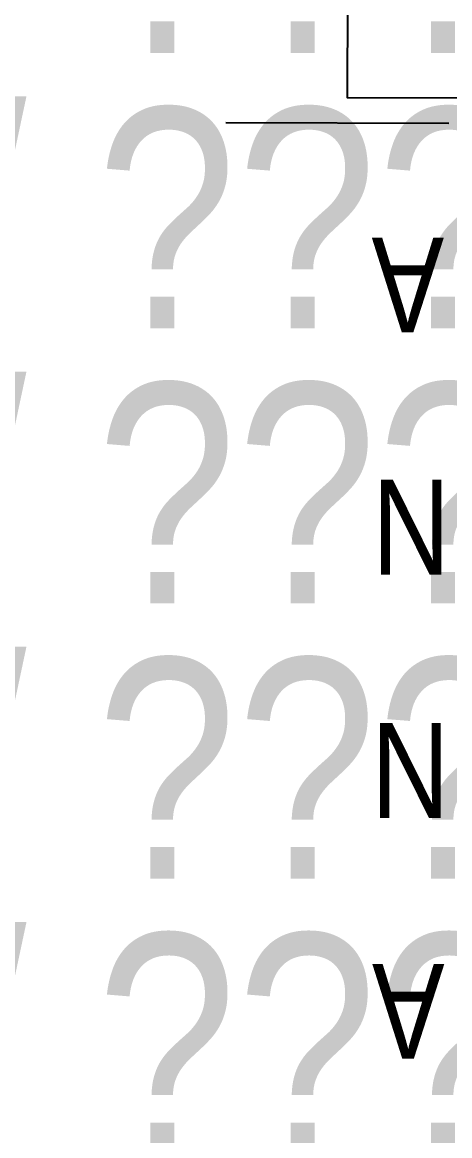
# Model space of a CAD drawing. Extents: x -24 to 1655, y -25 to 61.
# Drawn here: x -8.45 to -6.51, y -2.09 to 2.97 of the extents above; entities that cross this region are included whole.
import ezdxf
from ezdxf.enums import TextEntityAlignment as Align

# ---------------------------------------------------------------- set-up
doc = ezdxf.new("R2010")
doc.units = 0
doc.header["$MEASUREMENT"] = 0
doc.linetypes.add('DASHED', pattern=[0.75, 0.5, -0.25])
doc.layers.add('01 - Diversen', color=7, linetype='Continuous')
doc.layers.add('PREVIEW_SOURCE', color=7, linetype='Continuous')
for name, color, linetype, lineweight in [('Aansluiting LS K01', 120, 'DASHED', 0), ('Aansluiting LS K02', 52, 'DASHED', 0), ('Aansluiting LS K03', 5, 'DASHED', 0), ('Aansluiting LS K06', 30, 'DASHED', 0), ('Aansluiting LS K07', 252, 'DASHED', 0), ('Aansluiting LS K08', 244, 'DASHED', 0), ('Aansluiting LS K09', 104, 'DASHED', 0), ('Aansluiting LS K10', 1, 'DASHED', 0), ('Aansluiting LS K11', 190, 'DASHED', 0), ('Aansluiting LS K12', 201, 'DASHED', 0)]:
    doc.layers.add(name, color=color, linetype=linetype, lineweight=lineweight)
doc.layers.add('Aansluiting LS K04', color=3, linetype='DASHED', lineweight=0, true_color=0x00f000)
doc.layers.add('Aansluiting LS K05', color=6, linetype='DASHED', lineweight=0, true_color=0xeb00eb)
doc.styles.add('TECHBASE_ARIAL_NOVA_LIGHT', font='ArialNova-Light.ttf')

# ---------------------------------------------------------------- blocks, each defined once
blk = doc.blocks.new('TB_RT 1-12 LS__40955691265E_2D0FA900_ANL1_RT_BACK1')
at = {"linetype": 'DASHED'}
blk.add_wipeout([(-24.5141, 8.1233), (3.176, 8.1233), (3.176, -7.5147), (-24.5141, -7.5147)], dxfattribs=at)
at = {"layer": 'Aansluiting LS K11', "linetype": 'Continuous'}
blk.add_circle((2.2629, 6.1375), 0.5, dxfattribs=at)
at = {"layer": 'Aansluiting LS K12', "linetype": 'Continuous'}
blk.add_circle((2.2629, 7.3875), 0.5, dxfattribs=at)
at = {"layer": 'Aansluiting LS K01', "style": 'TECHBASE_ARIAL_NOVA_LIGHT'}
blk.add_attdef('RT_01:', text='', height=1, dxfattribs=at).set_placement((1.2629, -6.8496), align=Align.RIGHT)
at = {"layer": 'Aansluiting LS K02', "style": 'TECHBASE_ARIAL_NOVA_LIGHT'}
blk.add_attdef('RT_02:', text='', height=1, dxfattribs=at).set_placement((1.2629, -5.5996), align=Align.RIGHT)
at = {"layer": 'Aansluiting LS K03', "style": 'TECHBASE_ARIAL_NOVA_LIGHT'}
blk.add_attdef('RT_03:', text='', height=1, dxfattribs=at).set_placement((1.2629, -4.3489), align=Align.RIGHT)
at = {"layer": 'Aansluiting LS K04', "style": 'TECHBASE_ARIAL_NOVA_LIGHT'}
blk.add_attdef('RT_04:', text='', height=1, dxfattribs=at).set_placement((1.2629, -3.0996), align=Align.RIGHT)
at = {"layer": 'Aansluiting LS K05', "style": 'TECHBASE_ARIAL_NOVA_LIGHT'}
blk.add_attdef('RT_05:', text='', height=1, dxfattribs=at).set_placement((1.2629, -1.8496), align=Align.RIGHT)
at = {"layer": 'Aansluiting LS K06', "style": 'TECHBASE_ARIAL_NOVA_LIGHT'}
blk.add_attdef('RT_06:', text='', height=1, dxfattribs=at).set_placement((1.2629, -0.5996), align=Align.RIGHT)
at = {"layer": 'Aansluiting LS K07', "style": 'TECHBASE_ARIAL_NOVA_LIGHT'}
blk.add_attdef('RT_07:', text='', height=1, dxfattribs=at).set_placement((1.2629, 0.6504), align=Align.RIGHT)
at = {"layer": 'Aansluiting LS K08', "style": 'TECHBASE_ARIAL_NOVA_LIGHT'}
blk.add_attdef('RT_08:', text='', height=1, dxfattribs=at).set_placement((1.2629, 1.9004), align=Align.RIGHT)
at = {"layer": 'Aansluiting LS K09', "style": 'TECHBASE_ARIAL_NOVA_LIGHT'}
blk.add_attdef('RT_09:', text='', height=1, dxfattribs=at).set_placement((1.2629, 3.1504), align=Align.RIGHT)
at = {"layer": 'Aansluiting LS K10', "style": 'TECHBASE_ARIAL_NOVA_LIGHT'}
blk.add_attdef('RT_10:', text='', height=1, dxfattribs=at).set_placement((1.2629, 4.4004), align=Align.RIGHT)
at = {"layer": 'Aansluiting LS K11', "style": 'TECHBASE_ARIAL_NOVA_LIGHT'}
blk.add_attdef('RT_11:', text='', height=1, dxfattribs=at).set_placement((1.2629, 5.6334), align=Align.RIGHT)
at = {"layer": 'Aansluiting LS K12', "style": 'TECHBASE_ARIAL_NOVA_LIGHT'}
blk.add_attdef('RT_12:', text='', height=1, dxfattribs=at).set_placement((1.2629, 6.8834), align=Align.RIGHT)
blk = doc.blocks.new('TB_RT 1-10 LS__40955691265E_CA5A1F55_ANL1_RT_BACK1')
at = {"linetype": 'DASHED'}
blk.add_wipeout([(-23.8534, 6.2502), (3.8368, 6.2502), (3.8368, -6.9803), (-23.8534, -6.9803)], dxfattribs=at)
at = {"layer": 'Aansluiting LS K01', "style": 'TECHBASE_ARIAL_NOVA_LIGHT'}
blk.add_attdef('RT_01:', text='', height=1, dxfattribs=at).set_placement((1.9236, -6.3151), align=Align.RIGHT)
at = {"layer": 'Aansluiting LS K02', "style": 'TECHBASE_ARIAL_NOVA_LIGHT'}
blk.add_attdef('RT_02:', text='', height=1, dxfattribs=at).set_placement((1.9236, -5.0651), align=Align.RIGHT)
at = {"layer": 'Aansluiting LS K03', "style": 'TECHBASE_ARIAL_NOVA_LIGHT'}
blk.add_attdef('RT_03:', text='', height=1, dxfattribs=at).set_placement((1.9236, -3.8144), align=Align.RIGHT)
at = {"layer": 'Aansluiting LS K04', "style": 'TECHBASE_ARIAL_NOVA_LIGHT'}
blk.add_attdef('RT_04:', text='', height=1, dxfattribs=at).set_placement((1.9236, -2.5651), align=Align.RIGHT)
at = {"layer": 'Aansluiting LS K05', "style": 'TECHBASE_ARIAL_NOVA_LIGHT'}
blk.add_attdef('RT_05:', text='', height=1, dxfattribs=at).set_placement((1.9236, -1.3151), align=Align.RIGHT)
at = {"layer": 'Aansluiting LS K06', "style": 'TECHBASE_ARIAL_NOVA_LIGHT'}
blk.add_attdef('RT_06:', text='', height=1, dxfattribs=at).set_placement((1.9236, -0.0651), align=Align.RIGHT)
at = {"layer": 'Aansluiting LS K07', "style": 'TECHBASE_ARIAL_NOVA_LIGHT'}
blk.add_attdef('RT_07:', text='', height=1, dxfattribs=at).set_placement((1.9236, 1.1849), align=Align.RIGHT)
at = {"layer": 'Aansluiting LS K08', "style": 'TECHBASE_ARIAL_NOVA_LIGHT'}
blk.add_attdef('RT_08:', text='', height=1, dxfattribs=at).set_placement((1.9236, 2.4349), align=Align.RIGHT)
at = {"layer": 'Aansluiting LS K09', "style": 'TECHBASE_ARIAL_NOVA_LIGHT'}
blk.add_attdef('RT_09:', text='', height=1, dxfattribs=at).set_placement((1.9236, 3.6849), align=Align.RIGHT)
at = {"layer": 'Aansluiting LS K10', "style": 'TECHBASE_ARIAL_NOVA_LIGHT'}
blk.add_attdef('RT_10:', text='', height=1, dxfattribs=at).set_placement((1.9236, 4.9349), align=Align.RIGHT)
blk = doc.blocks.new('TB_RT 1-6 LS__40955691265E_C92ADE7D_ANL1_RT_BACK1')
at = {"linetype": 'DASHED'}
blk.add_wipeout([(-24.2481, 4.9782), (3.442, 4.9782), (3.442, -3.3872), (-24.2481, -3.3872)], dxfattribs=at)
at = {"layer": 'Aansluiting LS K01', "style": 'TECHBASE_ARIAL_NOVA_LIGHT'}
blk.add_attdef('RT_01:', text='', height=1, dxfattribs=at).set_placement((1.5289, -2.722), align=Align.RIGHT)
at = {"layer": 'Aansluiting LS K02', "style": 'TECHBASE_ARIAL_NOVA_LIGHT'}
blk.add_attdef('RT_02:', text='', height=1, dxfattribs=at).set_placement((1.5289, -1.472), align=Align.RIGHT)
at = {"layer": 'Aansluiting LS K03', "style": 'TECHBASE_ARIAL_NOVA_LIGHT'}
blk.add_attdef('RT_03:', text='', height=1, dxfattribs=at).set_placement((1.5289, -0.2213), align=Align.RIGHT)
at = {"layer": 'Aansluiting LS K04', "style": 'TECHBASE_ARIAL_NOVA_LIGHT'}
blk.add_attdef('RT_04:', text='', height=1, dxfattribs=at).set_placement((1.5289, 1.028), align=Align.RIGHT)
at = {"layer": 'Aansluiting LS K05', "style": 'TECHBASE_ARIAL_NOVA_LIGHT'}
blk.add_attdef('RT_05:', text='', height=1, dxfattribs=at).set_placement((1.5289, 2.278), align=Align.RIGHT)
at = {"layer": 'Aansluiting LS K06', "style": 'TECHBASE_ARIAL_NOVA_LIGHT'}
blk.add_attdef('RT_06:', text='', height=1, dxfattribs=at).set_placement((1.5289, 3.528), align=Align.RIGHT)
blk = doc.blocks.new('TB_12 RICHTINGEN LS REK__40955691265E_CB7427F3_ANL1')
at = {"color": 6, "const_width": 0.02}
blk.add_lwpolyline([(-7.4286, 0.2685), (-7.565, 0.2706)], dxfattribs=at)
at = {"color": 6}
for centre in [(-8.0951, 0.2686), (-6.8985, 0.2698)]:
    blk.add_circle(centre, 0.53, dxfattribs=at)
at = {"insert": (-7.2765, -0.2614), "char_height": 0.5, "attachment_point": 3, "style": 'TECHBASE_ARIAL_NOVA_LIGHT'}
blk.add_mtext_dynamic_manual_height_columns('3', width=0.665188, gutter_width=2.5, heights=[0], dxfattribs=at)
at = {"color": 6, "style": 'TECHBASE_ARIAL_NOVA_LIGHT'}
for tag, p in [('RI10', (8.118, 1.0193)), ('RI11', (9.3149, 1.0196)), ('RI12', (10.511, 1.019)), ('RI4', (-5.4689, 1.0547)), ('RI5', (-4.2723, 1.0559)), ('RI6', (-3.0758, 1.0571)), ('RI1', (-9.0567, 1.0486)), ('RI2', (-7.8619, 1.0523)), ('RI3', (-6.6637, 1.051)), ('RI7', (4.5289, 1.0221)), ('RI8', (5.7254, 1.0213)), ('RI9', (6.9219, 1.0206))]:
    blk.add_attdef(tag, p, '', height=0.5, rotation=90, dxfattribs=at)
blk = doc.blocks.new('TB_10 RICHTINGEN LS REK__40955691265E_9FDC15B1_ANL1')
at = {"color": 6, "const_width": 0.02}
for points in [[(-8.2254, 0.0312), (-8.3618, 0.0335)], [(-7.0289, 0.0312), (-7.1653, 0.0313)]]:
    blk.add_lwpolyline(points, dxfattribs=at)
at = {"color": 6}
for centre in [(-8.8919, 0.0321), (-7.6954, 0.032), (-6.4988, 0.0319)]:
    blk.add_circle(centre, 0.53, dxfattribs=at)
at = {"char_height": 0.5, "attachment_point": 3, "style": 'TECHBASE_ARIAL_NOVA_LIGHT'}
for s, insert in [('2', (-8.0739, -0.4988)), ('3', (-6.9006, -0.5067))]:
    blk.add_mtext_dynamic_manual_height_columns(s, width=0.665188, gutter_width=2.5, heights=[0], dxfattribs=dict(at, insert=insert))
at = {"color": 6, "style": 'TECHBASE_ARIAL_NOVA_LIGHT'}
for tag, p in [('RI10', (8.5177, 0.784)), ('RI1', (-8.657, 0.8132)), ('RI2', (-7.4622, 0.817)), ('RI3', (-6.264, 0.8156)), ('RI4', (-5.0692, 0.8194)), ('RI5', (-3.8727, 0.8206)), ('RI6', (3.7183, 0.8218)), ('RI7', (4.9286, 0.7868)), ('RI8', (6.1251, 0.786)), ('RI9', (7.3216, 0.7852))]:
    blk.add_attdef(tag, p, '', height=0.5, rotation=90, dxfattribs=at)
blk = doc.blocks.new('TB_8 RICHTINGEN LS REK__40955691265E_42F37574_ANL1')
at = {"const_width": 0.02}
blk.add_lwpolyline([(-7.0289, 0.0235), (-7.1653, 0.0235)], dxfattribs=at)
at = {"color": 6}
for centre in [(-7.6954, 0.0236), (-6.4989, 0.0248)]:
    blk.add_circle(centre, 0.53, dxfattribs=at)
at = {"char_height": 0.5, "attachment_point": 3, "style": 'TECHBASE_ARIAL_NOVA_LIGHT'}
for s, insert in [('1', (-8.0733, -0.5076)), ('2', (-6.9, -0.5143))]:
    blk.add_mtext_dynamic_manual_height_columns(s, width=0.665188, gutter_width=2.5, heights=[0], dxfattribs=dict(at, insert=insert))
at = {"color": 6, "style": 'TECHBASE_ARIAL_NOVA_LIGHT'}
for tag, p in [('RI2', (-6.2657, 0.8085)), ('RI3', (-5.0675, 0.8072)), ('RI4', (-3.8727, 0.8109)), ('RI5', (3.7532, 0.8313)), ('RI6', (4.9497, 0.8325)), ('RI7', (6.125, 0.8325)), ('RI8', (7.3215, 0.8317)), ('RI1', (-7.4605, 0.8048))]:
    blk.add_attdef(tag, p, '', height=0.5, rotation=90, dxfattribs=at)
blk = doc.blocks.new('TB_RT 1-12 OV__40955691265E_7A08A9BD_ANL1_RT_BACK1')
at = {"linetype": 'DASHED'}
blk.add_wipeout([(-21.9054, 7.9919), (5.7847, 7.9919), (5.7847, -7.6461), (-21.9054, -7.6461)], dxfattribs=at)
at = {"layer": 'Aansluiting LS K12', "linetype": 'Continuous'}
for centre in [(1.1216, 7.2561), (2.3716, 7.2561)]:
    blk.add_circle(centre, 0.5, dxfattribs=at)
at = {"layer": 'Aansluiting LS K01', "style": 'TECHBASE_ARIAL_NOVA_LIGHT'}
blk.add_attdef('RT_01:', text='', height=1, dxfattribs=at).set_placement((0.1216, -6.9809), align=Align.RIGHT)
at = {"layer": 'Aansluiting LS K02', "style": 'TECHBASE_ARIAL_NOVA_LIGHT'}
blk.add_attdef('RT_02:', text='', height=1, dxfattribs=at).set_placement((0.1216, -5.7309), align=Align.RIGHT)
at = {"layer": 'Aansluiting LS K03', "style": 'TECHBASE_ARIAL_NOVA_LIGHT'}
blk.add_attdef('RT_03:', text='', height=1, dxfattribs=at).set_placement((0.1216, -4.4803), align=Align.RIGHT)
at = {"layer": 'Aansluiting LS K04', "style": 'TECHBASE_ARIAL_NOVA_LIGHT'}
blk.add_attdef('RT_04:', text='', height=1, dxfattribs=at).set_placement((0.1216, -3.2309), align=Align.RIGHT)
at = {"layer": 'Aansluiting LS K05', "style": 'TECHBASE_ARIAL_NOVA_LIGHT'}
blk.add_attdef('RT_05:', text='', height=1, dxfattribs=at).set_placement((0.1216, -1.9809), align=Align.RIGHT)
at = {"layer": 'Aansluiting LS K06', "style": 'TECHBASE_ARIAL_NOVA_LIGHT'}
blk.add_attdef('RT_06:', text='', height=1, dxfattribs=at).set_placement((0.1216, -0.7309), align=Align.RIGHT)
at = {"layer": 'Aansluiting LS K07', "style": 'TECHBASE_ARIAL_NOVA_LIGHT'}
blk.add_attdef('RT_07:', text='', height=1, dxfattribs=at).set_placement((0.1216, 0.5191), align=Align.RIGHT)
at = {"layer": 'Aansluiting LS K08', "style": 'TECHBASE_ARIAL_NOVA_LIGHT'}
blk.add_attdef('RT_08:', text='', height=1, dxfattribs=at).set_placement((0.1216, 1.7691), align=Align.RIGHT)
at = {"layer": 'Aansluiting LS K09', "style": 'TECHBASE_ARIAL_NOVA_LIGHT'}
blk.add_attdef('RT_09:', text='', height=1, dxfattribs=at).set_placement((0.1216, 3.0191), align=Align.RIGHT)
at = {"layer": 'Aansluiting LS K10', "style": 'TECHBASE_ARIAL_NOVA_LIGHT'}
blk.add_attdef('RT_10:', text='', height=1, dxfattribs=at).set_placement((0.1216, 4.2691), align=Align.RIGHT)
at = {"layer": 'Aansluiting LS K11', "style": 'TECHBASE_ARIAL_NOVA_LIGHT'}
blk.add_attdef('RT_11:', text='', height=1, dxfattribs=at).set_placement((0.1216, 5.502), align=Align.RIGHT)
at = {"layer": 'Aansluiting LS K12', "style": 'TECHBASE_ARIAL_NOVA_LIGHT'}
blk.add_attdef('RT_12:', text='', height=1, dxfattribs=at).set_placement((0.1216, 6.752), align=Align.RIGHT)
blk = doc.blocks.new('TB_RT 1-10 OV__40955691265E_E2FCEF29_ANL1_RT_BACK1')
at = {"linetype": 'DASHED'}
blk.add_wipeout([(-22.0912, 8.0719), (5.5989, 8.0719), (5.5989, -5.1586), (-22.0912, -5.1586)], dxfattribs=at)
at = {"layer": 'Aansluiting LS K01', "style": 'TECHBASE_ARIAL_NOVA_LIGHT'}
blk.add_attdef('RT_01:', text='', height=1, dxfattribs=at).set_placement((-0.0642, -4.4935), align=Align.RIGHT)
at = {"layer": 'Aansluiting LS K02', "style": 'TECHBASE_ARIAL_NOVA_LIGHT'}
blk.add_attdef('RT_02:', text='', height=1, dxfattribs=at).set_placement((-0.0642, -3.2435), align=Align.RIGHT)
at = {"layer": 'Aansluiting LS K03', "style": 'TECHBASE_ARIAL_NOVA_LIGHT'}
blk.add_attdef('RT_03:', text='', height=1, dxfattribs=at).set_placement((-0.0642, -1.9928), align=Align.RIGHT)
at = {"layer": 'Aansluiting LS K04', "style": 'TECHBASE_ARIAL_NOVA_LIGHT'}
blk.add_attdef('RT_04:', text='', height=1, dxfattribs=at).set_placement((-0.0642, -0.7435), align=Align.RIGHT)
at = {"layer": 'Aansluiting LS K05', "style": 'TECHBASE_ARIAL_NOVA_LIGHT'}
blk.add_attdef('RT_05:', text='', height=1, dxfattribs=at).set_placement((-0.0642, 0.5065), align=Align.RIGHT)
at = {"layer": 'Aansluiting LS K06', "style": 'TECHBASE_ARIAL_NOVA_LIGHT'}
blk.add_attdef('RT_06:', text='', height=1, dxfattribs=at).set_placement((-0.0642, 1.7565), align=Align.RIGHT)
at = {"layer": 'Aansluiting LS K07', "style": 'TECHBASE_ARIAL_NOVA_LIGHT'}
blk.add_attdef('RT_07:', text='', height=1, dxfattribs=at).set_placement((-0.0642, 3.0065), align=Align.RIGHT)
at = {"layer": 'Aansluiting LS K08', "style": 'TECHBASE_ARIAL_NOVA_LIGHT'}
blk.add_attdef('RT_08:', text='', height=1, dxfattribs=at).set_placement((-0.0642, 4.2565), align=Align.RIGHT)
at = {"layer": 'Aansluiting LS K09', "style": 'TECHBASE_ARIAL_NOVA_LIGHT'}
blk.add_attdef('RT_09:', text='', height=1, dxfattribs=at).set_placement((-0.0642, 5.5065), align=Align.RIGHT)
at = {"layer": 'Aansluiting LS K10', "style": 'TECHBASE_ARIAL_NOVA_LIGHT'}
blk.add_attdef('RT_10:', text='', height=1, dxfattribs=at).set_placement((-0.0642, 6.7565), align=Align.RIGHT)
blk = doc.blocks.new('TB_RT 1-6 OV__40955691265E_6EBA4A7D_ANL1_RT_BACK1')
at = {"linetype": 'DASHED'}
blk.add_wipeout([(-22.6923, 4.2767), (4.9978, 4.2767), (4.9978, -4.0887), (-22.6923, -4.0887)], dxfattribs=at)
at = {"layer": 'Aansluiting LS K01', "style": 'TECHBASE_ARIAL_NOVA_LIGHT'}
blk.add_attdef('RT_01:', text='', height=1, dxfattribs=at).set_placement((-0.6653, -3.4235), align=Align.RIGHT)
at = {"layer": 'Aansluiting LS K02', "style": 'TECHBASE_ARIAL_NOVA_LIGHT'}
blk.add_attdef('RT_02:', text='', height=1, dxfattribs=at).set_placement((-0.6653, -2.1735), align=Align.RIGHT)
at = {"layer": 'Aansluiting LS K03', "style": 'TECHBASE_ARIAL_NOVA_LIGHT'}
blk.add_attdef('RT_03:', text='', height=1, dxfattribs=at).set_placement((-0.6653, -0.9228), align=Align.RIGHT)
at = {"layer": 'Aansluiting LS K04', "style": 'TECHBASE_ARIAL_NOVA_LIGHT'}
blk.add_attdef('RT_04:', text='', height=1, dxfattribs=at).set_placement((-0.6653, 0.3265), align=Align.RIGHT)
at = {"layer": 'Aansluiting LS K05', "style": 'TECHBASE_ARIAL_NOVA_LIGHT'}
blk.add_attdef('RT_05:', text='', height=1, dxfattribs=at).set_placement((-0.6653, 1.5765), align=Align.RIGHT)
at = {"layer": 'Aansluiting LS K06', "style": 'TECHBASE_ARIAL_NOVA_LIGHT'}
blk.add_attdef('RT_06:', text='', height=1, dxfattribs=at).set_placement((-0.6653, 2.8265), align=Align.RIGHT)
blk = doc.blocks.new('TB_12 RICHTINGEN REK OV REVERSE__40955691265E_A5609E9E_ANL1')
at = {"color": 6}
blk.add_lwpolyline([(-6.5137, 2.5057), (-7.5269, 2.5087)], dxfattribs=at)
at = {"color": 7, "style": 'TECHBASE_ARIAL_NOVA_LIGHT'}
for tag, p in [('RI10', (4.3756, 2.5002)), ('RI11', (5.5527, 2.5006)), ('RI12', (6.6915, 2.4999)), ('RI1', (-6.0074, 2.4988)), ('RI2', (-4.8126, 2.5025)), ('RI3', (-3.6843, 2.5012)), ('RI4', (-2.5149, 2.5049)), ('RI5', (-1.3947, 2.5061)), ('RI6', (-0.1982, 2.5073)), ('RI7', (0.8781, 2.4967)), ('RI8', (2.0428, 2.5086)), ('RI9', (3.2266, 2.4888))]:
    blk.add_attdef(tag, text='', height=0.5, rotation=270, dxfattribs=at).set_placement(p, align=Align.RIGHT)
at = {"layer": '01 - Diversen', "color": 6, "char_height": 0.4305, "attachment_point": 3, "rotation": 180, "style": 'TECHBASE_ARIAL_NOVA_LIGHT'}
for s, insert in [('A', (-6.8648, 1.5571)), ('N', (-6.8632, 0.4573)), ('N', (-6.8663, -0.6474)), ('A', (-6.8626, -1.7414))]:
    blk.add_mtext_dynamic_manual_height_columns(s, width=0.572781, gutter_width=2.1527, heights=[0], dxfattribs=dict(at, insert=insert))
blk = doc.blocks.new('TB_8 RICHTINGEN REK OV REVERSE__40955691265E_591659E4_ANL1')
at = {"color": 6}
blk.add_lwpolyline([(-4.2196, 2.6145), (-6.9744, 2.6226), (-6.9676, 4.906)], dxfattribs=at)
at = {"color": 7, "style": 'TECHBASE_ARIAL_NOVA_LIGHT'}
for tag, p in [('RI1', (-3.9233, 2.1616)), ('RI2', (-2.7285, 2.1654)), ('RI3', (-1.6002, 2.164)), ('RI4', (-0.5229, 2.1678)), ('RI5', (0.5627, 2.169)), ('RI6', (1.575, 2.1817)), ('RI7', (2.6512, 2.171)), ('RI8', (3.816, 2.183))]:
    blk.add_attdef(tag, text='', height=0.5, rotation=270, dxfattribs=at).set_placement(p, align=Align.RIGHT)

msp = doc.modelspace()

# ---------------------------------------------------------------- block references
at = {"layer": 'PREVIEW_SOURCE'}
ref = msp.add_blockref('TB_RT 1-12 LS__40955691265E_2D0FA900_ANL1_RT_BACK1', (0, 0), dxfattribs=dict(at, rotation=90.00000000000003))
ref.add_attrib('RT_12:', 'RT 12: 80A Tamp / ????-?? / 150AL', dxfattribs={"layer": 'Aansluiting LS K12', "height": 1, "rotation": 90, "style": 'TECHBASE_ARIAL_NOVA_LIGHT'}).set_placement((-6.8834, 1.2629), align=Align.RIGHT)
ref.add_attrib('RT_11:', 'RT 11: ???A / ????-?? / 150AL', dxfattribs={"layer": 'Aansluiting LS K11', "height": 1, "rotation": 90, "style": 'TECHBASE_ARIAL_NOVA_LIGHT'}).set_placement((-5.6334, 1.2629), align=Align.RIGHT)

# ---------------------------------------------------------------- next in the draw order: block references
ref = msp.add_blockref('TB_RT 1-10 LS__40955691265E_CA5A1F55_ANL1_RT_BACK1', (0, 0), dxfattribs=at)
ref.add_attrib('RT_08:', 'RT 08: ???A / ????-?? / 150AL', dxfattribs={"layer": 'Aansluiting LS K08', "height": 1, "style": 'TECHBASE_ARIAL_NOVA_LIGHT'}).set_placement((1.9236, 2.4349), align=Align.RIGHT)
ref.add_attrib('RT_07:', 'RT 07: ???A / ????-?? / 150AL', dxfattribs={"layer": 'Aansluiting LS K07', "height": 1, "style": 'TECHBASE_ARIAL_NOVA_LIGHT'}).set_placement((1.9236, 1.1849), align=Align.RIGHT)
ref.add_attrib('RT_06:', 'RT 06: ???A / ????-?? / 150AL', dxfattribs={"layer": 'Aansluiting LS K06', "height": 1, "style": 'TECHBASE_ARIAL_NOVA_LIGHT'}).set_placement((1.9236, -0.0651), align=Align.RIGHT)
ref.add_attrib('RT_05:', 'RT 05: ???A / ????-?? / 150AL', dxfattribs={"layer": 'Aansluiting LS K05', "height": 1, "style": 'TECHBASE_ARIAL_NOVA_LIGHT'}).set_placement((1.9236, -1.3151), align=Align.RIGHT)
ref.add_attrib('RT_04:', 'RT 04: ???A / ????-?? / 150AL', dxfattribs={"layer": 'Aansluiting LS K04', "height": 1, "style": 'TECHBASE_ARIAL_NOVA_LIGHT'}).set_placement((1.9236, -2.5651), align=Align.RIGHT)

# ---------------------------------------------------------------- next in the draw order: block references
ref = msp.add_blockref('TB_RT 1-6 LS__40955691265E_C92ADE7D_ANL1_RT_BACK1', (0, 0), dxfattribs=at)
ref.add_attrib('RT_05:', 'RT 05: ???A / ????-?? / 150AL', dxfattribs={"layer": 'Aansluiting LS K05', "height": 1, "style": 'TECHBASE_ARIAL_NOVA_LIGHT'}).set_placement((1.5289, 2.278), align=Align.RIGHT)
ref.add_attrib('RT_04:', 'RT 04: ???A / ????-?? / 150AL', dxfattribs={"layer": 'Aansluiting LS K04', "height": 1, "style": 'TECHBASE_ARIAL_NOVA_LIGHT'}).set_placement((1.5289, 1.028), align=Align.RIGHT)
ref.add_attrib('RT_03:', 'RT 03: ???A / ????-?? / 150AL', dxfattribs={"layer": 'Aansluiting LS K03', "height": 1, "style": 'TECHBASE_ARIAL_NOVA_LIGHT'}).set_placement((1.5289, -0.2213), align=Align.RIGHT)
ref.add_attrib('RT_02:', 'RT 02: ???A / ????-?? / 150AL', dxfattribs={"layer": 'Aansluiting LS K02', "height": 1, "style": 'TECHBASE_ARIAL_NOVA_LIGHT'}).set_placement((1.5289, -1.472), align=Align.RIGHT)
ref.add_attrib('RT_01:', 'RT 01: 80A Tamp / ????-?? / 150AL', dxfattribs={"layer": 'Aansluiting LS K01', "height": 1, "style": 'TECHBASE_ARIAL_NOVA_LIGHT'}).set_placement((1.5289, -2.722), align=Align.RIGHT)

# ---------------------------------------------------------------- next in the draw order: block references
for name in ['TB_12 RICHTINGEN LS REK__40955691265E_CB7427F3_ANL1', 'TB_10 RICHTINGEN LS REK__40955691265E_9FDC15B1_ANL1', 'TB_8 RICHTINGEN LS REK__40955691265E_42F37574_ANL1']:
    msp.add_blockref(name, (0, 0), dxfattribs=at)

# ---------------------------------------------------------------- next in the draw order: block references
ref = msp.add_blockref('TB_RT 1-12 OV__40955691265E_7A08A9BD_ANL1_RT_BACK1', (0, 0), dxfattribs=dict(at, rotation=90.00000000000003))
ref.add_attrib('RT_12:', 'RT 12: 6A Tamp / ????-?? / 6CU', dxfattribs={"layer": 'Aansluiting LS K12', "height": 1, "rotation": 90, "style": 'TECHBASE_ARIAL_NOVA_LIGHT'}).set_placement((-6.752, 0.1216), align=Align.RIGHT)
ref.add_attrib('RT_11:', 'RT 11: 16A / ????-?? / 6CU', dxfattribs={"layer": 'Aansluiting LS K11', "height": 1, "rotation": 90, "style": 'TECHBASE_ARIAL_NOVA_LIGHT'}).set_placement((-5.502, 0.1216), align=Align.RIGHT)

# ---------------------------------------------------------------- next in the draw order: block references
ref = msp.add_blockref('TB_RT 1-10 OV__40955691265E_E2FCEF29_ANL1_RT_BACK1', (0, 0), dxfattribs=at)
ref.add_attrib('RT_06:', 'RT 06: 16A / ????-?? / 6CU', dxfattribs={"layer": 'Aansluiting LS K06', "height": 1, "style": 'TECHBASE_ARIAL_NOVA_LIGHT'}).set_placement((-0.0642, 1.7565), align=Align.RIGHT)
ref.add_attrib('RT_05:', 'RT 05: 16A / ????-?? / 6CU', dxfattribs={"layer": 'Aansluiting LS K05', "height": 1, "style": 'TECHBASE_ARIAL_NOVA_LIGHT'}).set_placement((-0.0642, 0.5065), align=Align.RIGHT)
ref.add_attrib('RT_04:', 'RT 04: 16A / ????-?? / 6CU', dxfattribs={"layer": 'Aansluiting LS K04', "height": 1, "style": 'TECHBASE_ARIAL_NOVA_LIGHT'}).set_placement((-0.0642, -0.7435), align=Align.RIGHT)
ref.add_attrib('RT_03:', 'RT 03: 16A / ????-?? / 6CU', dxfattribs={"layer": 'Aansluiting LS K03', "height": 1, "style": 'TECHBASE_ARIAL_NOVA_LIGHT'}).set_placement((-0.0642, -1.9928), align=Align.RIGHT)

# ---------------------------------------------------------------- next in the draw order: block references
ref = msp.add_blockref('TB_RT 1-6 OV__40955691265E_6EBA4A7D_ANL1_RT_BACK1', (0, 0), dxfattribs=at)
ref.add_attrib('RT_06:', 'RT 06: 6A Tamp / ????-?? / 6CU', dxfattribs={"layer": 'Aansluiting LS K06', "height": 1, "style": 'TECHBASE_ARIAL_NOVA_LIGHT'}).set_placement((-0.6653, 2.8265), align=Align.RIGHT)
ref.add_attrib('RT_05:', 'RT 05: 16A / ????-?? / 6CU', dxfattribs={"layer": 'Aansluiting LS K05', "height": 1, "style": 'TECHBASE_ARIAL_NOVA_LIGHT'}).set_placement((-0.6653, 1.5765), align=Align.RIGHT)
ref.add_attrib('RT_04:', 'RT 04: 16A / ????-?? / 6CU', dxfattribs={"layer": 'Aansluiting LS K04', "height": 1, "style": 'TECHBASE_ARIAL_NOVA_LIGHT'}).set_placement((-0.6653, 0.3265), align=Align.RIGHT)
ref.add_attrib('RT_03:', 'RT 03: 16A / ????-?? / 6CU', dxfattribs={"layer": 'Aansluiting LS K03', "height": 1, "style": 'TECHBASE_ARIAL_NOVA_LIGHT'}).set_placement((-0.6653, -0.9228), align=Align.RIGHT)
ref.add_attrib('RT_02:', 'RT 02: 16A / ????-?? / 6CU', dxfattribs={"layer": 'Aansluiting LS K02', "height": 1, "style": 'TECHBASE_ARIAL_NOVA_LIGHT'}).set_placement((-0.6653, -2.1735), align=Align.RIGHT)

# ---------------------------------------------------------------- next in the draw order: block references
msp.add_blockref('TB_12 RICHTINGEN REK OV REVERSE__40955691265E_A5609E9E_ANL1', (0, 0), dxfattribs=at)

# ---------------------------------------------------------------- next in the draw order: block references
msp.add_blockref('TB_8 RICHTINGEN REK OV REVERSE__40955691265E_591659E4_ANL1', (0, 0), dxfattribs=at)

doc.saveas('drawing.dxf')
